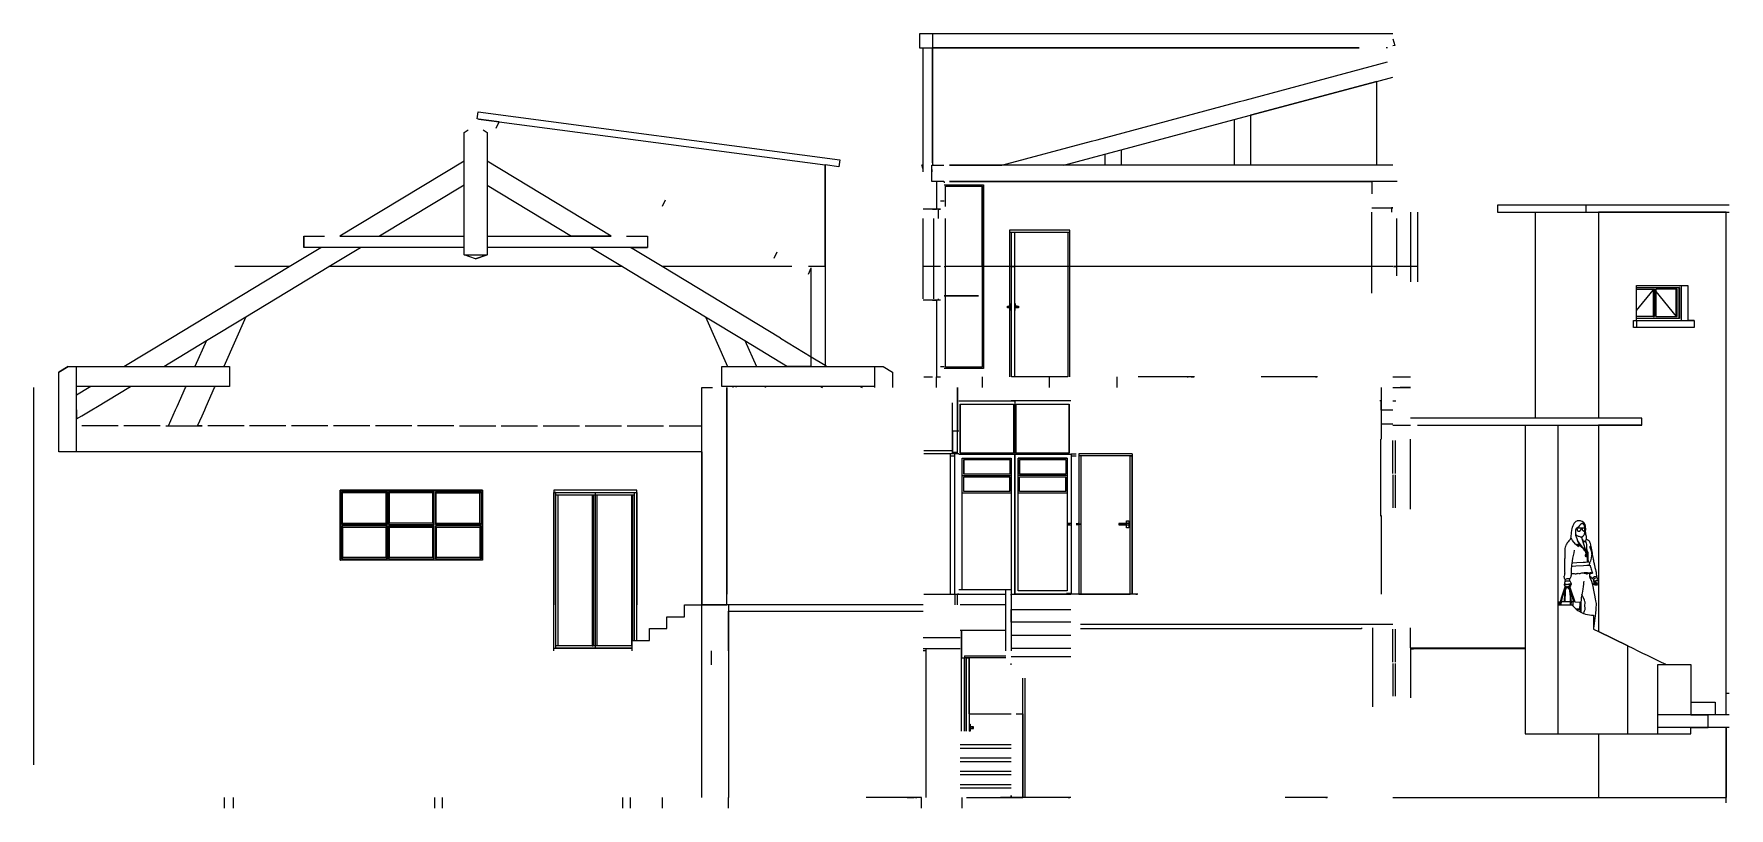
# Model space of a CAD drawing. Header units: metres. Extents: x 4.3 to 28.5, y 5.2 to 16.3.
import ezdxf

# ---------------------------------------------------------------- set-up
doc = ezdxf.new("R2010")
doc.units = ezdxf.units.M
for name, color, linetype in [('01_DALLE_EXT-F', 7, 'CONTINUOUS'), ('01_DALLE_INT-F', 7, 'CONTINUOUS'), ('02_MURS_MAISON-F', 7, 'CONTINUOUS'), ('04_MENUISERIE-F', 7, 'CONTINUOUS'), ('06_CLOISON-F', 7, 'CONTINUOUS'), ('07_DOUBLAGE-F', 7, 'CONTINUOUS'), ('08_MEUBLES___SANITAIRE-F', 7, 'CONTINUOUS'), ('11_PLAFOND-F', 7, 'CONTINUOUS'), ('22_COUVERTURE-F', 7, 'CONTINUOUS'), ('23_TN-F', 7, 'CONTINUOUS'), ('LAYER0-F', 7, 'CONTINUOUS'), ('Z_01_TOITURE-F', 7, 'CONTINUOUS'), ('Z_02_R_0-F', 7, 'CONTINUOUS'), ('Z_03_R-1-F', 7, 'CONTINUOUS'), ('Z_04_EXT_-F', 7, 'CONTINUOUS'), ('Z_1_R+1-F', 7, 'CONTINUOUS')]:
    doc.layers.add(name, color=color, linetype=linetype)

msp = doc.modelspace()

# ---------------------------------------------------------------- linework, layer by layer
at = {"layer": '01_DALLE_EXT-F', "color": 7}
for points in [[(14.17, 8.124), (14.17, 8.274)], [(16.989, 8.274), (17.364, 8.274)], [(17.434, 8.274), (17.469, 8.274)]]:
    msp.add_lwpolyline(points, dxfattribs=at)
at = {"layer": '01_DALLE_INT-F', "color": 7}
for points in [[(17.169, 11.234), (17.169, 11.384)], [(17.169, 11.384), (17.229, 11.384)], [(17.829, 11.234), (17.829, 11.384)], [(18.784, 11.234), (18.784, 11.384)], [(19.754, 11.234), (19.754, 11.384)], [(17.469, 8.124), (17.469, 8.274)], [(17.469, 8.274), (17.489, 8.274)], [(17.489, 8.274), (17.469, 8.274)], [(18.239, 8.261), (18.239, 8.274)], [(19.029, 8.274), (18.289, 8.274)], [(19.099, 8.274), (19.089, 8.274)], [(18.161, 8.124), (17.509, 8.124)], [(17.509, 6.124), (18.239, 6.124)], [(17.509, 6.073), (18.239, 6.073)], [(17.509, 5.934), (18.239, 5.934)], [(17.509, 5.883), (18.239, 5.883)], [(17.509, 5.744), (18.239, 5.744)], [(17.509, 5.693), (18.239, 5.693)], [(17.509, 5.554), (18.239, 5.554)], [(17.509, 5.503), (18.239, 5.503)], [(18.239, 5.364), (18.239, 5.396)], [(18.239, 5.396), (18.239, 5.366)]]:
    msp.add_lwpolyline(points, dxfattribs=at)
at = {"layer": '02_MURS_MAISON-F', "color": 7}
for points in [[(23.699, 16.294), (16.926, 16.294)], [(16.926, 16.294), (16.926, 16.094)], [(17.112, 16.294), (17.112, 14.414)], [(16.926, 16.094), (23.214, 16.094)], [(16.979, 14.319), (16.979, 16.094)], [(17.112, 14.459), (17.112, 16.094)], [(23.214, 16.094), (17.112, 16.094)], [(23.619, 16.094), (23.6, 16.094)], [(10.913, 15.037), (15.579, 14.419)], [(15.579, 14.419), (15.579, 11.535)], [(15.579, 12.963), (15.579, 14.419)], [(17.169, 14.184), (17.169, 13.784)], [(17.199, 13.784), (16.979, 13.784)], [(16.979, 12.504), (16.979, 13.654)], [(17.112, 13.784), (17.169, 13.784)], [(17.129, 13.654), (17.129, 12.504)], [(23.949, 13.744), (23.949, 12.744)], [(24.049, 13.744), (24.049, 12.744)], [(15.379, 11.535), (15.379, 12.944)], [(17.199, 12.484), (16.979, 12.484)], [(17.112, 12.484), (17.169, 12.484)], [(17.169, 12.484), (17.169, 11.384)], [(13.814, 5.364), (13.814, 11.234)], [(13.814, 11.234), (13.965, 11.234)], [(14.169, 8.124), (14.169, 11.234)], [(14.17, 11.234), (14.17, 8.274)], [(16.989, 11.384), (17.112, 11.384)], [(23.699, 11.384), (23.949, 11.384)], [(23.699, 11.234), (23.949, 11.234)], [(23.949, 11.234), (23.801, 11.234)], [(17.399, 10.284), (17.399, 11.014)], [(17.399, 10.614), (17.489, 10.614)], [(17.399, 10.614), (17.399, 10.284)], [(23.949, 9.494), (23.949, 10.494)], [(13.814, 10.313), (13.814, 8.124)], [(16.989, 10.334), (17.399, 10.334)], [(17.364, 10.284), (16.989, 10.284)], [(17.399, 10.334), (17.399, 10.284)], [(17.469, 10.304), (17.399, 10.304)], [(17.489, 10.284), (17.399, 10.284)], [(17.469, 10.284), (17.469, 10.304)], [(8.641, 8.764), (8.641, 9.764)], [(8.641, 9.764), (8.642, 9.764)], [(8.642, 9.764), (8.641, 9.764)], [(10.677, 9.764), (10.677, 8.764)], [(12.882, 9.764), (11.694, 9.764)], [(11.694, 7.504), (11.694, 9.729)], [(11.694, 9.729), (11.694, 8.124)], [(12.882, 7.614), (12.882, 9.729)], [(12.882, 9.729), (12.882, 8.124)], [(17.434, 8.274), (17.434, 8.124)], [(16.979, 8.124), (13.814, 8.124)], [(13.814, 8.124), (14.169, 8.124)], [(13.814, 8.124), (13.814, 8.124)], [(14.194, 8.124), (14.194, 5.364)], [(14.194, 8.034), (16.979, 8.034)], [(14.194, 7.464), (14.194, 8.034)], [(23.699, 7.844), (19.229, 7.844)], [(23.249, 7.779), (19.229, 7.779)], [(23.249, 7.794), (23.249, 7.779)], [(23.949, 7.509), (23.949, 7.794)], [(16.979, 7.654), (17.509, 7.654)], [(17.509, 7.759), (18.161, 7.759)], [(17.509, 7.494), (17.024, 7.494)]]:
    msp.add_lwpolyline(points, dxfattribs=at)
at = {"layer": '04_MENUISERIE-F', "color": 7}
for points in [[(17.199, 13.654), (17.199, 13.784)], [(17.199, 13.784), (17.229, 13.784)], [(17.229, 13.784), (17.199, 13.784)], [(23.749, 13.654), (23.749, 12.834)], [(18.214, 13.484), (18.214, 12.396)], [(19.079, 13.454), (18.214, 13.454)], [(18.244, 11.384), (18.244, 13.454)], [(18.284, 13.454), (18.284, 11.386)], [(19.049, 13.454), (19.049, 11.384)], [(27.184, 12.666), (27.796, 12.666)], [(27.184, 12.639), (27.441, 12.639)], [(27.184, 12.336), (27.423, 12.629)], [(27.423, 12.639), (27.423, 12.25)], [(27.441, 12.639), (27.441, 12.25)], [(27.767, 12.639), (27.458, 12.639)], [(27.458, 12.639), (27.458, 12.25)], [(27.75, 12.25), (27.75, 12.639)], [(27.75, 12.639), (27.767, 12.639)], [(27.767, 12.25), (27.767, 12.639)], [(27.792, 12.222), (27.792, 12.666)], [(27.796, 12.666), (27.792, 12.666)], [(27.796, 12.666), (27.796, 12.222)], [(17.199, 12.484), (17.199, 12.504)], [(17.229, 12.484), (17.199, 12.484)], [(17.279, 12.544), (17.769, 12.544)], [(17.769, 12.544), (17.279, 12.544)], [(17.343, 12.544), (17.279, 12.544)], [(17.444, 12.544), (17.406, 12.544)], [(18.184, 12.376), (18.184, 12.396)], [(18.184, 12.396), (18.234, 12.396)], [(18.234, 12.376), (18.184, 12.376)], [(18.204, 12.376), (18.204, 12.396)], [(18.214, 12.396), (18.204, 12.396)], [(18.234, 12.336), (18.234, 12.436)], [(18.234, 12.436), (18.244, 12.436)], [(18.234, 12.436), (18.234, 12.396)], [(18.294, 12.436), (18.284, 12.436)], [(18.294, 12.336), (18.294, 12.436)], [(18.294, 12.436), (18.294, 12.396)], [(18.294, 12.396), (18.344, 12.396)], [(18.324, 12.396), (18.294, 12.396)], [(18.344, 12.376), (18.294, 12.376)], [(18.324, 12.376), (18.324, 12.396)], [(18.344, 12.396), (18.344, 12.376)], [(27.458, 12.607), (27.75, 12.25)], [(18.244, 12.336), (18.234, 12.336)], [(18.284, 12.336), (18.294, 12.336)], [(27.441, 12.25), (27.184, 12.25)], [(27.796, 12.222), (27.184, 12.222)], [(27.423, 12.25), (27.441, 12.25)], [(27.458, 12.25), (27.767, 12.25)], [(19.049, 11.386), (18.244, 11.386)], [(19.049, 11.384), (18.244, 11.384)], [(20.859, 11.384), (20.054, 11.384)], [(20.779, 11.384), (20.074, 11.384)], [(20.839, 11.384), (20.134, 11.384)], [(20.753, 11.384), (20.772, 11.384)], [(20.813, 11.384), (20.832, 11.384)], [(20.829, 11.384), (20.851, 11.384)], [(22.619, 11.384), (21.814, 11.384)], [(22.589, 11.384), (22.611, 11.384)], [(23.699, 10.004), (23.699, 10.474)], [(23.729, 10.474), (23.729, 10.004)], [(17.399, 10.284), (17.364, 10.284)], [(17.364, 10.284), (17.364, 8.274)], [(17.364, 10.254), (17.434, 10.254)], [(17.434, 8.274), (17.434, 10.284)], [(19.099, 8.274), (19.099, 10.284)], [(19.099, 10.284), (19.169, 10.284)], [(19.099, 10.254), (19.169, 10.254)], [(19.204, 10.284), (19.204, 9.286)], [(19.969, 10.254), (19.204, 10.254)], [(19.234, 10.254), (19.234, 8.274)], [(19.939, 8.274), (19.939, 10.254)], [(19.939, 10.254), (19.969, 10.254)], [(19.969, 10.284), (19.969, 8.274)], [(19.969, 8.274), (19.969, 10.254)], [(23.699, 9.984), (23.699, 9.514)], [(23.729, 9.984), (23.729, 9.514)], [(8.642, 8.764), (8.642, 9.764)], [(8.642, 9.764), (10.677, 9.764)], [(10.677, 9.764), (8.642, 9.764)], [(8.659, 9.274), (8.671, 9.294), (8.671, 9.724), (8.659, 9.744)], [(8.659, 9.744), (8.659, 9.274)], [(9.316, 9.744), (8.659, 9.744)], [(8.659, 9.274), (8.659, 9.744)], [(8.671, 9.724), (8.659, 9.744)], [(9.316, 9.744), (9.294, 9.724), (8.671, 9.724)], [(9.294, 9.724), (9.294, 9.294)], [(9.316, 9.274), (9.316, 9.744)], [(9.333, 9.274), (9.345, 9.294), (9.345, 9.724), (9.333, 9.744)], [(9.333, 9.744), (9.333, 9.274)], [(9.986, 9.744), (9.333, 9.744)], [(9.333, 9.274), (9.333, 9.744)], [(9.345, 9.724), (9.333, 9.744)], [(9.986, 9.744), (9.963, 9.724), (9.345, 9.724)], [(9.963, 9.294), (9.963, 9.724)], [(9.986, 9.274), (9.986, 9.744)], [(10.66, 9.744), (10.003, 9.744)], [(10.003, 9.744), (10.003, 9.274)], [(10.003, 9.274), (10.014, 9.294), (10.014, 9.724), (10.003, 9.744)], [(10.003, 9.744), (10.66, 9.744)], [(10.014, 9.724), (10.637, 9.724), (10.66, 9.744)], [(10.637, 9.724), (10.66, 9.744)], [(10.637, 9.294), (10.637, 9.724)], [(10.66, 9.274), (10.66, 9.744)], [(11.694, 9.764), (11.694, 9.729)], [(11.694, 9.729), (12.882, 9.729)], [(11.724, 9.729), (11.694, 9.729)], [(11.724, 7.504), (11.724, 9.729)], [(12.288, 9.729), (12.288, 7.504)], [(12.852, 7.614), (12.852, 9.729)], [(12.882, 9.729), (12.882, 9.764)], [(12.852, 9.694), (11.724, 9.694)], [(11.754, 9.694), (11.754, 7.539)], [(12.245, 9.694), (12.245, 7.539)], [(12.258, 9.694), (12.258, 7.539)], [(12.288, 7.539), (12.288, 9.694)], [(12.317, 7.539), (12.317, 9.694)], [(12.81, 7.539), (12.81, 9.694)], [(12.81, 9.694), (12.822, 9.694)], [(12.822, 9.694), (12.822, 7.614)], [(8.659, 9.274), (9.316, 9.274)], [(9.316, 9.254), (8.659, 9.254)], [(8.659, 9.254), (8.659, 8.784)], [(8.659, 9.254), (8.671, 9.234), (8.671, 8.804), (8.659, 8.784)], [(8.671, 9.294), (9.294, 9.294), (9.316, 9.274)], [(8.671, 9.234), (9.294, 9.234), (9.316, 9.254)], [(9.294, 9.234), (9.294, 8.804)], [(9.316, 8.784), (9.316, 9.254)], [(9.316, 9.254), (9.316, 8.784)], [(9.333, 9.274), (9.986, 9.274)], [(9.986, 9.254), (9.333, 9.254)], [(9.333, 9.254), (9.333, 8.784)], [(9.333, 8.784), (9.345, 8.804), (9.345, 9.234), (9.333, 9.254)], [(9.333, 9.254), (9.986, 9.254)], [(9.986, 9.274), (9.963, 9.294), (9.345, 9.294)], [(9.345, 9.234), (9.963, 9.234), (9.986, 9.254)], [(9.963, 9.234), (9.986, 9.254)], [(9.963, 8.804), (9.963, 9.234)], [(9.986, 8.784), (9.986, 9.254)], [(10.003, 9.274), (10.66, 9.274)], [(10.66, 9.254), (10.003, 9.254)], [(10.003, 9.254), (10.003, 8.784)], [(10.003, 9.254), (10.014, 9.234), (10.014, 8.804), (10.003, 8.784)], [(10.014, 9.294), (10.637, 9.294), (10.66, 9.274)], [(10.014, 9.234), (10.637, 9.234), (10.66, 9.254)], [(10.637, 9.234), (10.637, 8.804)], [(10.66, 8.784), (10.66, 9.254)], [(10.66, 9.254), (10.66, 8.784)], [(19.089, 9.286), (19.054, 9.286)], [(19.054, 9.286), (19.054, 9.266)], [(19.054, 9.286), (19.074, 9.286)], [(19.054, 9.266), (19.089, 9.266)], [(19.074, 9.266), (19.074, 9.286)], [(19.169, 9.286), (19.214, 9.286)], [(19.214, 9.266), (19.169, 9.266)], [(19.194, 9.266), (19.194, 9.286)], [(19.204, 9.286), (19.194, 9.286)], [(19.214, 9.286), (19.214, 9.266)], [(19.919, 9.286), (19.779, 9.286)], [(19.779, 9.286), (19.779, 9.266)], [(19.779, 9.286), (19.889, 9.286)], [(19.779, 9.266), (19.919, 9.266)], [(19.889, 9.286), (19.889, 9.326)], [(19.889, 9.326), (19.919, 9.326)], [(19.889, 9.326), (19.889, 9.286)], [(19.889, 9.226), (19.889, 9.286)], [(19.919, 9.226), (19.889, 9.226)], [(19.919, 9.326), (19.919, 9.226)], [(10.677, 8.764), (8.641, 8.764)], [(8.641, 8.764), (8.642, 8.764)], [(8.659, 8.784), (9.316, 8.784)], [(8.671, 8.804), (9.294, 8.804), (9.316, 8.784)], [(9.294, 8.804), (9.316, 8.784)], [(9.333, 8.784), (9.986, 8.784)], [(9.345, 8.804), (9.963, 8.804), (9.986, 8.784)], [(10.003, 8.784), (10.66, 8.784)], [(10.014, 8.804), (10.637, 8.804), (10.66, 8.784)], [(10.637, 8.804), (10.66, 8.784)], [(17.364, 8.274), (17.434, 8.274)], [(19.959, 8.274), (19.099, 8.274)], [(19.959, 8.276), (19.169, 8.276)], [(19.204, 8.276), (19.234, 8.276)], [(19.234, 8.274), (19.939, 8.274)], [(20.049, 8.274), (19.244, 8.274)], [(20.019, 8.274), (20.041, 8.274)], [(23.699, 7.304), (23.699, 7.774)], [(23.729, 7.774), (23.729, 7.304)], [(12.814, 7.539), (11.724, 7.539)], [(12.245, 7.539), (12.258, 7.539)], [(11.694, 7.464), (11.694, 7.504)], [(11.694, 7.504), (12.814, 7.504)], [(12.288, 7.504), (11.724, 7.504)], [(12.389, 7.504), (12.076, 7.504)], [(12.814, 7.504), (12.288, 7.504)], [(12.288, 7.504), (12.389, 7.504)], [(17.024, 7.494), (16.979, 7.494)], [(17.024, 7.464), (16.979, 7.464)], [(17.024, 5.364), (17.024, 7.494)], [(17.569, 7.394), (17.569, 6.314)], [(18.161, 7.364), (17.569, 7.364)], [(17.569, 6.314), (17.569, 7.364)], [(17.599, 6.314), (17.599, 7.364)], [(17.599, 7.364), (17.639, 7.364)], [(17.639, 7.364), (17.639, 6.314)], [(17.639, 6.564), (17.639, 7.364)], [(23.699, 7.284), (23.699, 6.814)], [(23.729, 7.284), (23.729, 6.814)], [(18.404, 5.364), (18.404, 7.074)], [(18.404, 6.564), (18.404, 5.366)], [(17.639, 6.416), (17.649, 6.416)], [(17.649, 6.316), (17.639, 6.316)], [(17.649, 6.416), (17.649, 6.316)], [(17.699, 6.376), (17.649, 6.376)], [(17.649, 6.316), (17.649, 6.356)], [(17.649, 6.356), (17.699, 6.356)], [(17.679, 6.356), (17.649, 6.356)], [(17.679, 6.376), (17.679, 6.356)], [(17.699, 6.356), (17.699, 6.376)], [(16.954, 5.364), (16.164, 5.364)], [(16.894, 5.364), (16.289, 5.364)], [(16.749, 5.364), (16.85, 5.364)], [(16.871, 5.364), (16.888, 5.364)], [(17.599, 5.364), (18.404, 5.364)], [(19.089, 5.364), (18.084, 5.364)], [(18.404, 5.366), (18.239, 5.366)], [(19.052, 5.364), (19.079, 5.364)], [(22.764, 5.364), (22.159, 5.364)], [(22.741, 5.364), (22.758, 5.364)]]:
    msp.add_lwpolyline(points, dxfattribs=at)
at = {"layer": '06_CLOISON-F', "color": 7}
for points in [[(17.269, 14.184), (17.229, 14.184)], [(17.279, 14.184), (17.279, 14.164)], [(17.279, 14.134), (17.844, 14.134)], [(17.299, 13.824), (17.299, 14.114)], [(17.299, 14.114), (17.824, 14.114)], [(17.824, 14.114), (17.824, 11.524)], [(17.824, 12.963), (17.824, 14.114)], [(17.844, 14.134), (17.844, 11.504)], [(17.844, 12.963), (17.844, 14.134)], [(23.399, 14.184), (23.399, 14.004)], [(17.229, 13.904), (17.279, 13.904)], [(17.299, 11.524), (17.299, 13.654)], [(19.079, 13.484), (18.214, 13.484)], [(19.079, 11.384), (19.079, 13.484)], [(18.214, 12.376), (18.214, 11.384)], [(17.229, 11.534), (17.279, 11.534)], [(17.844, 11.504), (17.279, 11.504)], [(17.824, 11.524), (17.299, 11.524)], [(17.469, 10.304), (17.469, 11.234)], [(17.469, 11.234), (17.469, 10.614)], [(23.529, 11.234), (23.529, 10.707)], [(17.509, 10.294), (17.509, 10.994)], [(17.509, 10.994), (18.269, 10.994)], [(17.509, 10.994), (17.509, 10.294)], [(19.089, 11.044), (18.239, 11.044)], [(18.239, 11.044), (18.289, 11.044)], [(18.269, 10.994), (18.269, 10.294)], [(18.289, 11.044), (18.289, 8.274)], [(18.309, 10.294), (18.309, 10.994)], [(18.309, 10.994), (19.069, 10.994)], [(19.069, 10.994), (19.069, 10.294)], [(19.069, 10.294), (19.069, 10.994)], [(23.519, 11.044), (23.509, 11.044)], [(23.529, 10.907), (23.529, 11.044)], [(19.089, 10.274), (17.489, 10.274)], [(18.269, 10.294), (17.509, 10.294)], [(17.539, 8.344), (17.539, 10.224)], [(17.539, 10.224), (18.239, 10.224)], [(17.559, 9.994), (17.559, 10.204)], [(17.559, 10.204), (18.219, 10.204)], [(17.559, 10.204), (17.559, 9.994)], [(18.219, 10.204), (18.219, 9.994)], [(18.239, 10.224), (18.239, 8.324)], [(18.239, 9.974), (18.239, 10.224)], [(18.289, 8.274), (18.289, 10.274)], [(19.069, 10.294), (18.309, 10.294)], [(18.339, 10.224), (19.039, 10.224)], [(18.339, 8.324), (18.339, 10.224)], [(19.039, 10.224), (18.339, 10.224)], [(18.359, 9.994), (18.359, 10.204)], [(18.359, 10.204), (19.019, 10.204)], [(18.359, 10.204), (18.359, 9.994)], [(19.019, 10.204), (19.019, 9.994)], [(19.039, 10.224), (19.039, 8.324)], [(19.089, 10.284), (19.099, 10.284)], [(19.969, 10.284), (19.204, 10.284)], [(17.539, 9.974), (18.239, 9.974)], [(18.219, 9.994), (17.559, 9.994)], [(17.559, 9.744), (17.559, 9.954)], [(17.559, 9.954), (18.219, 9.954)], [(18.219, 9.954), (18.219, 9.744)], [(18.219, 9.744), (18.219, 9.954)], [(19.039, 9.974), (18.339, 9.974)], [(19.019, 9.994), (18.359, 9.994)], [(18.359, 9.744), (18.359, 9.954)], [(18.359, 9.954), (19.019, 9.954)], [(19.019, 9.954), (19.019, 9.744)], [(19.019, 9.744), (19.019, 9.954)], [(17.539, 9.724), (18.239, 9.724)], [(18.219, 9.744), (17.559, 9.744)], [(18.339, 9.724), (19.039, 9.724)], [(19.019, 9.744), (18.359, 9.744)], [(19.204, 9.266), (19.204, 8.274)], [(23.529, 9.4), (23.529, 8.274)], [(18.239, 8.274), (19.089, 8.274)], [(18.302, 8.274), (18.289, 8.274)], [(19.039, 8.324), (18.339, 8.324)], [(19.089, 8.284), (19.029, 8.284)], [(19.029, 8.284), (19.029, 8.274)], [(18.239, 8.059), (18.309, 8.059)], [(17.529, 6.314), (17.529, 7.759)], [(17.529, 7.759), (17.529, 7.364)], [(17.529, 7.364), (17.569, 7.364)], [(17.569, 7.394), (18.161, 7.394)], [(18.239, 7.264), (18.239, 7.282)], [(18.434, 7.074), (18.434, 5.364)]]:
    msp.add_lwpolyline(points, dxfattribs=at)
at = {"layer": '07_DOUBLAGE-F', "color": 7}
for points in [[(23.399, 13.804), (23.699, 13.804)], [(23.399, 12.584), (23.399, 13.744)], [(23.679, 13.804), (23.679, 13.744)], [(23.699, 13.804), (23.679, 13.804)], [(23.699, 10.907), (23.529, 10.907)], [(23.699, 10.707), (23.529, 10.707)], [(23.519, 10.494), (23.519, 9.394)], [(23.409, 6.664), (23.409, 7.794)]]:
    msp.add_lwpolyline(points, dxfattribs=at)
at = {"layer": '08_MEUBLES___SANITAIRE-F', "color": 7}
for points in [[(23.529, 10.707), (23.529, 10.494)], [(17.639, 6.564), (18.239, 6.564)], [(18.309, 6.564), (18.404, 6.564)]]:
    msp.add_lwpolyline(points, dxfattribs=at)
at = {"layer": '11_PLAFOND-F', "color": 7}
for points in [[(17.274, 14.184), (17.269, 14.184)], [(23.759, 14.184), (23.699, 14.184)], [(17.489, 11.044), (18.239, 11.044)], [(23.699, 11.044), (23.739, 11.044)]]:
    msp.add_lwpolyline(points, dxfattribs=at)
at = {"layer": '22_COUVERTURE-F', "color": 7}
for points in [[(23.699, 16.224), (23.725, 16.128)], [(23.725, 16.128), (23.699, 16.121)], [(10.6, 15.078), (10.613, 15.177)], [(10.913, 15.037), (10.618, 15.076), (10.6, 15.078)], [(10.613, 15.177), (15.785, 14.493)], [(10.618, 15.076), (10.913, 15.037)], [(10.87, 14.946), (10.913, 15.037)], [(15.772, 14.394), (15.579, 14.419)], [(15.785, 14.493), (15.772, 14.394)], [(16.979, 14.356), (16.962, 14.419)], [(17.124, 14.414), (17.112, 14.459)], [(13.252, 13.831), (13.295, 13.921)], [(14.848, 13.083), (14.89, 13.173)], [(15.337, 12.854), (15.379, 12.944)]]:
    msp.add_lwpolyline(points, dxfattribs=at)
at = {"layer": '23_TN-F', "color": 7}
msp.add_lwpolyline([(28.465, 5.292), (28.465, 5.364)], dxfattribs=at)
at = {"layer": 'LAYER0-F', "color": 7}
for points in [[(7.911, 12.963), (7.131, 12.963)], [(12.676, 12.963), (8.479, 12.963)], [(15.101, 12.963), (13.244, 12.963)], [(15.579, 12.963), (15.337, 12.963)], [(17.22, 12.963), (16.979, 12.963)], [(17.229, 12.963), (17.129, 12.963)], [(17.279, 12.963), (17.299, 12.963)], [(23.699, 12.963), (17.288, 12.963)], [(18.244, 12.963), (18.284, 12.963)], [(24.049, 12.963), (23.709, 12.963)], [(23.709, 12.963), (23.749, 12.963)], [(4.258, 5.834), (4.258, 11.234)], [(26.237, 9.062), (26.241, 9.067), (26.245, 9.074), (26.247, 9.096), (26.254, 9.154), (26.257, 9.194), (26.261, 9.212), (26.267, 9.234), (26.275, 9.26), (26.285, 9.279), (26.292, 9.292), (26.296, 9.298), (26.301, 9.303), (26.31, 9.311), (26.314, 9.314), (26.321, 9.319), (26.332, 9.325), (26.341, 9.328), (26.35, 9.331), (26.358, 9.332), (26.362, 9.331), (26.378, 9.328), (26.387, 9.326), (26.399, 9.323), (26.407, 9.319), (26.414, 9.314), (26.418, 9.311), (26.424, 9.304), (26.426, 9.3), (26.435, 9.289), (26.442, 9.278), (26.446, 9.266), (26.448, 9.26), (26.449, 9.248), (26.449, 9.231), (26.449, 9.224)], [(26.309, 9.139), (26.316, 9.131), (26.328, 9.118), (26.331, 9.116), (26.34, 9.111), (26.349, 9.107), (26.358, 9.104), (26.37, 9.101), (26.379, 9.098), (26.386, 9.097), (26.393, 9.097), (26.397, 9.097), (26.4, 9.097), (26.404, 9.098), (26.407, 9.099), (26.411, 9.101), (26.416, 9.104), (26.423, 9.11), (26.428, 9.117), (26.43, 9.12), (26.435, 9.128), (26.436, 9.13), (26.438, 9.136), (26.44, 9.141), (26.443, 9.153), (26.444, 9.16), (26.445, 9.167), (26.446, 9.172), (26.446, 9.182), (26.442, 9.208), (26.443, 9.224), (26.442, 9.235), (26.441, 9.244), (26.44, 9.249), (26.438, 9.255), (26.435, 9.261), (26.43, 9.269), (26.421, 9.28), (26.418, 9.284), (26.415, 9.289), (26.412, 9.292), (26.409, 9.292), (26.405, 9.291), (26.396, 9.285), (26.383, 9.274), (26.369, 9.258), (26.353, 9.239), (26.342, 9.229), (26.331, 9.222), (26.321, 9.215), (26.319, 9.213), (26.317, 9.21), (26.313, 9.204), (26.311, 9.196), (26.309, 9.183), (26.309, 9.164), (26.309, 9.139), (26.312, 9.114), (26.319, 9.097), (26.33, 9.072), (26.338, 9.045), (26.352, 9.008), (26.372, 8.976), (26.397, 8.951)], [(26.427, 9.223), (26.42, 9.223), (26.416, 9.222), (26.412, 9.221), (26.409, 9.219), (26.407, 9.218), (26.405, 9.217), (26.404, 9.215), (26.404, 9.213), (26.404, 9.211), (26.405, 9.207), (26.405, 9.204), (26.406, 9.201), (26.408, 9.197), (26.41, 9.194), (26.413, 9.19), (26.416, 9.187), (26.419, 9.184), (26.423, 9.182), (26.426, 9.181), (26.429, 9.18), (26.437, 9.18), (26.439, 9.18), (26.444, 9.181), (26.446, 9.182), (26.448, 9.183), (26.45, 9.185), (26.451, 9.186), (26.454, 9.19), (26.456, 9.193), (26.458, 9.197), (26.458, 9.2), (26.459, 9.205), (26.459, 9.208), (26.459, 9.218), (26.459, 9.221), (26.458, 9.221), (26.456, 9.223), (26.454, 9.223), (26.451, 9.224), (26.449, 9.224), (26.447, 9.224), (26.441, 9.224), (26.427, 9.223), (26.364, 9.222), (26.35, 9.222), (26.343, 9.221), (26.339, 9.221), (26.336, 9.22), (26.334, 9.219), (26.332, 9.218), (26.331, 9.216), (26.331, 9.214), (26.331, 9.212), (26.332, 9.204), (26.332, 9.201), (26.333, 9.196), (26.334, 9.193), (26.336, 9.189), (26.338, 9.185), (26.342, 9.181), (26.345, 9.179), (26.348, 9.177), (26.351, 9.176), (26.357, 9.176), (26.362, 9.176), (26.365, 9.177), (26.368, 9.178), (26.371, 9.179), (26.375, 9.182), (26.378, 9.185), (26.381, 9.188), (26.384, 9.192), (26.386, 9.196), (26.387, 9.2), (26.388, 9.203), (26.389, 9.206), (26.389, 9.21), (26.389, 9.212), (26.389, 9.213), (26.389, 9.215), (26.388, 9.216), (26.386, 9.218), (26.383, 9.219), (26.38, 9.22), (26.376, 9.221), (26.372, 9.222), (26.364, 9.222)], [(26.253, 9.074), (26.237, 9.062), (26.235, 9.06), (26.23, 9.056), (26.22, 9.046), (26.213, 9.038), (26.205, 9.027), (26.2, 9.022), (26.192, 9.01), (26.187, 9.002), (26.18, 8.989), (26.174, 8.976), (26.167, 8.96), (26.163, 8.947), (26.16, 8.931), (26.159, 8.916), (26.16, 8.899), (26.159, 8.882), (26.157, 8.844), (26.159, 8.823), (26.16, 8.81), (26.157, 8.793), (26.155, 8.778), (26.153, 8.754), (26.152, 8.738), (26.151, 8.711), (26.152, 8.668), (26.153, 8.644), (26.154, 8.63), (26.154, 8.608), (26.155, 8.593), (26.157, 8.58), (26.154, 8.566), (26.152, 8.551), (26.146, 8.532), (26.145, 8.527), (26.145, 8.522), (26.146, 8.513), (26.148, 8.506), (26.152, 8.496), (26.156, 8.49), (26.158, 8.487), (26.162, 8.484)], [(26.354, 8.954), (26.31, 8.994), (26.269, 9.042), (26.253, 9.074)], [(26.319, 9.213), (26.331, 9.212)], [(26.483, 8.732), (26.481, 8.792), (26.481, 8.804), (26.48, 8.838), (26.48, 8.849), (26.478, 8.862), (26.477, 8.873), (26.473, 8.885), (26.469, 8.894), (26.463, 8.904), (26.458, 8.908), (26.443, 8.919), (26.419, 8.934), (26.417, 8.936), (26.397, 8.951), (26.37, 8.968), (26.331, 8.993)], [(26.331, 8.993), (26.354, 8.954)], [(26.465, 8.852), (26.457, 8.877), (26.452, 8.888), (26.446, 8.897), (26.419, 8.934), (26.338, 9.045)], [(26.389, 9.212), (26.392, 9.213), (26.395, 9.214), (26.397, 9.214), (26.401, 9.213), (26.404, 9.213)], [(26.417, 9.042), (26.406, 9.07), (26.404, 9.075), (26.403, 9.082), (26.404, 9.089), (26.405, 9.096), (26.407, 9.099)], [(26.465, 8.852), (26.464, 8.875), (26.462, 8.887), (26.46, 8.902), (26.458, 8.908), (26.455, 8.915), (26.406, 9.07)], [(26.429, 9.022), (26.417, 9.053)], [(26.417, 9.053), (26.417, 9.042)], [(26.435, 9.041), (26.429, 9.022)], [(26.445, 9.02), (26.435, 9.041)], [(26.442, 9.208), (26.446, 9.182)], [(26.45, 9.185), (26.45, 9.174), (26.452, 9.147), (26.455, 9.137), (26.458, 9.122), (26.461, 9.105), (26.463, 9.088), (26.464, 9.077), (26.463, 9.064), (26.458, 9.048), (26.452, 9.038), (26.446, 9.03), (26.445, 9.02)], [(26.446, 9.03), (26.452, 9.038)], [(26.451, 9.186), (26.45, 9.185)], [(26.452, 9.038), (26.458, 9.022), (26.462, 9.006), (26.466, 8.987), (26.469, 8.957), (26.47, 8.926), (26.471, 8.916), (26.473, 8.905), (26.482, 8.886), (26.485, 8.875), (26.486, 8.864), (26.488, 8.851), (26.488, 8.839), (26.488, 8.804), (26.489, 8.768), (26.49, 8.756), (26.491, 8.732)], [(26.463, 9.064), (26.47, 9.062), (26.476, 9.06), (26.484, 9.056), (26.489, 9.052), (26.501, 9.042), (26.504, 9.038), (26.509, 9.029), (26.512, 9.025), (26.519, 9.004), (26.527, 8.979), (26.535, 8.936), (26.549, 8.864), (26.551, 8.843), (26.554, 8.827), (26.559, 8.804), (26.563, 8.778), (26.567, 8.761), (26.569, 8.742), (26.573, 8.727), (26.575, 8.716), (26.578, 8.706), (26.581, 8.693), (26.582, 8.682), (26.585, 8.672), (26.588, 8.659), (26.596, 8.629), (26.6, 8.606), (26.604, 8.59), (26.607, 8.574), (26.608, 8.561), (26.611, 8.544), (26.611, 8.533), (26.612, 8.53), (26.614, 8.524), (26.615, 8.517), (26.616, 8.513), (26.617, 8.509), (26.627, 8.499), (26.633, 8.484), (26.636, 8.48), (26.638, 8.477), (26.639, 8.473), (26.638, 8.47), (26.638, 8.469), (26.633, 8.462)], [(26.292, 8.905), (26.286, 8.867), (26.276, 8.828), (26.266, 8.789), (26.262, 8.746), (26.259, 8.72), (26.259, 8.713), (26.255, 8.696), (26.253, 8.68), (26.252, 8.665), (26.248, 8.649), (26.248, 8.613), (26.248, 8.572), (26.248, 8.57), (26.247, 8.545), (26.245, 8.538), (26.243, 8.522), (26.239, 8.514), (26.234, 8.506), (26.228, 8.497), (26.224, 8.494)], [(26.512, 8.963), (26.538, 8.882), (26.54, 8.871), (26.542, 8.862), (26.543, 8.853), (26.542, 8.843), (26.54, 8.83), (26.533, 8.791), (26.525, 8.754), (26.524, 8.749), (26.519, 8.738), (26.512, 8.731), (26.491, 8.732), (26.483, 8.732), (26.451, 8.73), (26.422, 8.728), (26.329, 8.723), (26.273, 8.718), (26.259, 8.72)], [(26.443, 8.919), (26.455, 8.915), (26.463, 8.917), (26.47, 8.926)], [(26.465, 8.852), (26.468, 8.851), (26.471, 8.849), (26.474, 8.846), (26.476, 8.841), (26.477, 8.836), (26.477, 8.831), (26.477, 8.825), (26.476, 8.82), (26.474, 8.816), (26.471, 8.812), (26.468, 8.81), (26.465, 8.809), (26.461, 8.81), (26.458, 8.812), (26.456, 8.816), (26.454, 8.82), (26.453, 8.825), (26.452, 8.831), (26.453, 8.836), (26.454, 8.841), (26.456, 8.846), (26.458, 8.849), (26.461, 8.851), (26.465, 8.852)], [(26.473, 8.836), (26.473, 8.831), (26.473, 8.826), (26.472, 8.821), (26.47, 8.818), (26.468, 8.816), (26.466, 8.814), (26.465, 8.814), (26.463, 8.814), (26.461, 8.816), (26.46, 8.818), (26.458, 8.821), (26.457, 8.826), (26.456, 8.831), (26.457, 8.836), (26.458, 8.84), (26.46, 8.843), (26.461, 8.846), (26.463, 8.847), (26.465, 8.848), (26.466, 8.847), (26.468, 8.846), (26.47, 8.843), (26.472, 8.84), (26.473, 8.836)], [(26.468, 8.851), (26.465, 8.852)], [(26.473, 8.831), (26.473, 8.836)], [(26.512, 8.731), (26.509, 8.709), (26.508, 8.706), (26.508, 8.699), (26.509, 8.691)], [(26.543, 8.853), (26.542, 8.862)], [(26.224, 8.494), (26.215, 8.496), (26.201, 8.497), (26.187, 8.495), (26.175, 8.491), (26.167, 8.488), (26.162, 8.484)], [(26.243, 8.413), (26.249, 8.415), (26.252, 8.417), (26.252, 8.42), (26.251, 8.425), (26.247, 8.435), (26.244, 8.443), (26.239, 8.451), (26.232, 8.458), (26.228, 8.468), (26.229, 8.474), (26.228, 8.479), (26.225, 8.484), (26.224, 8.494)], [(26.248, 8.572), (26.257, 8.574), (26.27, 8.572), (26.292, 8.57), (26.306, 8.569), (26.318, 8.569), (26.33, 8.571), (26.341, 8.574), (26.349, 8.575), (26.358, 8.574), (26.376, 8.574), (26.387, 8.575), (26.403, 8.58), (26.406, 8.58), (26.417, 8.582), (26.435, 8.585), (26.447, 8.586), (26.449, 8.586), (26.467, 8.585), (26.476, 8.585), (26.482, 8.583), (26.484, 8.581), (26.487, 8.58), (26.492, 8.58), (26.509, 8.581), (26.523, 8.584), (26.532, 8.585), (26.535, 8.583), (26.54, 8.581), (26.553, 8.579)], [(26.253, 8.68), (26.272, 8.678), (26.315, 8.681), (26.427, 8.687), (26.474, 8.691), (26.509, 8.691), (26.518, 8.685), (26.522, 8.677), (26.525, 8.668), (26.53, 8.653), (26.535, 8.636), (26.54, 8.618), (26.545, 8.602), (26.548, 8.593), (26.552, 8.582), (26.553, 8.579)], [(26.406, 8.58), (26.457, 8.571), (26.466, 8.566), (26.477, 8.566), (26.485, 8.57), (26.491, 8.576), (26.492, 8.58)], [(26.449, 8.586), (26.452, 8.578), (26.457, 8.571)], [(26.477, 8.566), (26.466, 8.566)], [(26.485, 8.57), (26.509, 8.576)], [(26.509, 8.581), (26.509, 8.576), (26.51, 8.563), (26.512, 8.542), (26.515, 8.527), (26.518, 8.507), (26.537, 8.46), (26.547, 8.428), (26.558, 8.388), (26.57, 8.334), (26.583, 8.26), (26.592, 8.21), (26.597, 8.183), (26.602, 8.16), (26.607, 8.143), (26.608, 8.125), (26.608, 8.12), (26.603, 8.092), (26.599, 8.054), (26.596, 8.011), (26.591, 7.963), (26.587, 7.932), (26.574, 7.82), (26.569, 7.79)], [(26.553, 8.579), (26.51, 8.563)], [(26.518, 8.507), (26.515, 8.527)], [(26.515, 8.527), (26.535, 8.513), (26.551, 8.506), (26.557, 8.497), (26.563, 8.491), (26.568, 8.484)], [(26.535, 8.513), (26.515, 8.527)], [(26.551, 8.506), (26.564, 8.517), (26.584, 8.527), (26.611, 8.533)], [(26.617, 8.509), (26.594, 8.504), (26.58, 8.497), (26.568, 8.484), (26.568, 8.481), (26.567, 8.474), (26.569, 8.464), (26.573, 8.451), (26.576, 8.447), (26.578, 8.445), (26.584, 8.443)], [(26.612, 8.53), (26.611, 8.533)], [(26.089, 8.124), (26.089, 8.129), (26.09, 8.144), (26.095, 8.167), (26.109, 8.224), (26.162, 8.381)], [(26.102, 8.124), (26.103, 8.128), (26.103, 8.129), (26.112, 8.167), (26.126, 8.229), (26.167, 8.373)], [(26.167, 8.373), (26.154, 8.274), (26.146, 8.167)], [(26.162, 8.484), (26.161, 8.476), (26.16, 8.469), (26.16, 8.463), (26.162, 8.457), (26.159, 8.446), (26.154, 8.436), (26.151, 8.426), (26.15, 8.415), (26.148, 8.411), (26.147, 8.407)], [(26.147, 8.407), (26.152, 8.405), (26.158, 8.404)], [(26.148, 8.411), (26.157, 8.416), (26.166, 8.418), (26.175, 8.418), (26.184, 8.415), (26.19, 8.415), (26.201, 8.417), (26.212, 8.42), (26.222, 8.424), (26.23, 8.425), (26.236, 8.424), (26.244, 8.423), (26.252, 8.42)], [(26.154, 8.274), (26.167, 8.373)], [(26.166, 8.418), (26.157, 8.416)], [(26.157, 8.416), (26.158, 8.404), (26.16, 8.392), (26.161, 8.385), (26.162, 8.381), (26.164, 8.376), (26.167, 8.373), (26.17, 8.371), (26.174, 8.369), (26.177, 8.369), (26.181, 8.368), (26.183, 8.369), (26.184, 8.369), (26.186, 8.371), (26.187, 8.372)], [(26.174, 8.369), (26.164, 8.323), (26.157, 8.167)], [(26.162, 8.457), (26.172, 8.462), (26.183, 8.465), (26.196, 8.467), (26.21, 8.467), (26.228, 8.468)], [(26.17, 8.394), (26.175, 8.386), (26.18, 8.379), (26.184, 8.374), (26.187, 8.372), (26.194, 8.371), (26.197, 8.37), (26.199, 8.368), (26.201, 8.366), (26.203, 8.365)], [(26.194, 8.371), (26.192, 8.373), (26.189, 8.377), (26.188, 8.382), (26.187, 8.388)], [(26.197, 8.37), (26.194, 8.371)], [(26.202, 8.39), (26.201, 8.379), (26.202, 8.37), (26.203, 8.365), (26.205, 8.362), (26.206, 8.359), (26.208, 8.357), (26.21, 8.356), (26.215, 8.356), (26.217, 8.356), (26.219, 8.358), (26.222, 8.36), (26.226, 8.364)], [(26.205, 8.362), (26.203, 8.365)], [(26.238, 8.124), (26.238, 8.126), (26.239, 8.158), (26.239, 8.239), (26.226, 8.364), (26.224, 8.38), (26.226, 8.387)], [(26.287, 8.164), (26.237, 8.326), (26.224, 8.38)], [(26.305, 8.162), (26.244, 8.344), (26.232, 8.372), (26.226, 8.387), (26.226, 8.393), (26.226, 8.399), (26.225, 8.41), (26.228, 8.417)], [(26.233, 8.393), (26.23, 8.394), (26.226, 8.393)], [(26.232, 8.372), (26.234, 8.373), (26.235, 8.377), (26.236, 8.386), (26.235, 8.39), (26.233, 8.393)], [(26.236, 8.386), (26.239, 8.388), (26.241, 8.391), (26.242, 8.394), (26.242, 8.403), (26.244, 8.423)], [(26.249, 8.124), (26.249, 8.128), (26.249, 8.133), (26.251, 8.155), (26.251, 8.165), (26.241, 8.279), (26.237, 8.326)], [(26.244, 8.423), (26.243, 8.413)], [(26.429, 8.464), (26.426, 8.442), (26.425, 8.417), (26.421, 8.385), (26.414, 8.349), (26.406, 8.29), (26.403, 8.271), (26.403, 8.267), (26.391, 8.227), (26.389, 8.198), (26.386, 8.159), (26.386, 8.019)], [(26.428, 8), (26.428, 8.002), (26.434, 8.021), (26.438, 8.038), (26.442, 8.048), (26.448, 8.059), (26.449, 8.068), (26.447, 8.083), (26.445, 8.094), (26.444, 8.109), (26.446, 8.122), (26.449, 8.143), (26.45, 8.155), (26.449, 8.162), (26.445, 8.171), (26.437, 8.188), (26.419, 8.235), (26.403, 8.271)], [(26.403, 8.267), (26.403, 8.271)], [(26.585, 8.428), (26.578, 8.429), (26.574, 8.428), (26.571, 8.428), (26.57, 8.426), (26.569, 8.424), (26.57, 8.422), (26.574, 8.418), (26.579, 8.416)], [(26.571, 8.428), (26.57, 8.43), (26.57, 8.432), (26.572, 8.435), (26.572, 8.437)], [(26.572, 8.437), (26.573, 8.438), (26.575, 8.439), (26.578, 8.439), (26.58, 8.438), (26.584, 8.436)], [(26.572, 8.435), (26.576, 8.435), (26.58, 8.435), (26.584, 8.432)], [(26.639, 8.473), (26.635, 8.475), (26.629, 8.476), (26.624, 8.476), (26.617, 8.473), (26.608, 8.47), (26.6, 8.467), (26.59, 8.463), (26.583, 8.46), (26.578, 8.457), (26.575, 8.455), (26.573, 8.451)], [(26.578, 8.457), (26.583, 8.46)], [(26.624, 8.476), (26.628, 8.47), (26.631, 8.466), (26.633, 8.462), (26.635, 8.456), (26.634, 8.449), (26.632, 8.439), (26.63, 8.426), (26.629, 8.419), (26.628, 8.415), (26.625, 8.412), (26.623, 8.409), (26.616, 8.407), (26.609, 8.406), (26.604, 8.405), (26.599, 8.405), (26.595, 8.405), (26.591, 8.407), (26.583, 8.409), (26.58, 8.411), (26.579, 8.412), (26.579, 8.414), (26.579, 8.416), (26.583, 8.419), (26.588, 8.42)], [(26.583, 8.46), (26.584, 8.451), (26.584, 8.443), (26.584, 8.436), (26.584, 8.432), (26.585, 8.428), (26.586, 8.424), (26.588, 8.42), (26.591, 8.417), (26.593, 8.416), (26.597, 8.415), (26.6, 8.416), (26.602, 8.418), (26.604, 8.42), (26.609, 8.423)], [(26.604, 8.42), (26.604, 8.422), (26.605, 8.429), (26.605, 8.437), (26.603, 8.446), (26.603, 8.455), (26.607, 8.466)], [(26.609, 8.423), (26.604, 8.42)], [(26.609, 8.423), (26.611, 8.434), (26.608, 8.45)], [(26.616, 8.42), (26.609, 8.423)], [(26.617, 8.438), (26.611, 8.434)], [(26.059, 8.167), (26.08, 8.167), (26.095, 8.167)], [(26.08, 8.167), (26.073, 8.124)], [(26.084, 8.124), (26.085, 8.126), (26.089, 8.129)], [(26.108, 8.124), (26.103, 8.129)], [(26.239, 8.166), (26.157, 8.167), (26.146, 8.167), (26.112, 8.167)], [(26.236, 8.124), (26.238, 8.126)], [(26.254, 8.124), (26.249, 8.128)], [(26.375, 8.158), (26.371, 8.159), (26.305, 8.162), (26.287, 8.164), (26.276, 8.164), (26.251, 8.165)], [(26.276, 8.105), (26.276, 8.164)], [(26.38, 8.061), (26.378, 8.062), (26.371, 8.062), (26.319, 8.063)], [(26.319, 8.063), (26.371, 8.062)], [(26.371, 8.062), (26.375, 8.149), (26.375, 8.158)], [(26.379, 8.023), (26.379, 8.034), (26.38, 8.061)], [(23.949, 7.509), (23.949, 6.794)], [(25.589, 7.494), (23.949, 7.494)], [(23.949, 7.494), (23.994, 7.494)], [(23.994, 7.509), (23.994, 7.494)], [(23.699, 5.364), (26.638, 5.364)]]:
    msp.add_lwpolyline(points, dxfattribs=at)
at = {"layer": 'Z_01_TOITURE-F', "color": 7}
for points in [[(18.104, 14.414), (19.389, 14.759), (19.469, 14.78), (21.504, 15.325), (21.584, 15.347), (23.619, 15.892)], [(18.993, 14.414), (19.579, 14.571), (19.809, 14.633), (21.429, 15.067), (21.659, 15.129), (23.469, 15.614), (23.699, 15.675)], [(23.469, 15.614), (21.659, 15.129)], [(23.469, 14.414), (23.469, 15.614)], [(21.429, 15.067), (21.429, 14.414)], [(21.659, 15.129), (21.659, 14.414)], [(10.413, 14.883), (10.468, 14.922)], [(10.413, 13.132), (10.413, 14.883)], [(10.687, 14.922), (10.741, 14.883)], [(10.741, 14.883), (10.741, 13.132)], [(19.579, 14.571), (19.579, 14.414)], [(19.809, 14.633), (19.809, 14.414)], [(10.413, 14.474), (8.636, 13.401)], [(12.518, 13.401), (10.741, 14.474)], [(17.104, 14.184), (17.104, 14.414)], [(17.104, 14.414), (17.274, 14.414)], [(17.104, 14.353), (17.104, 14.319)], [(23.699, 14.414), (17.354, 14.414)], [(17.354, 14.414), (18.104, 14.414)], [(10.413, 14.131), (9.204, 13.401)], [(10.741, 14.131), (11.95, 13.401)], [(17.229, 14.184), (17.104, 14.184)], [(23.699, 14.184), (17.354, 14.184)], [(17.354, 14.184), (23.399, 14.184)], [(8.12, 13.236), (8.12, 13.401)], [(8.12, 13.401), (8.417, 13.401)], [(8.12, 13.401), (8.12, 13.236)], [(8.636, 13.401), (10.413, 13.401)], [(10.741, 13.401), (12.518, 13.401)], [(12.518, 13.401), (11.95, 13.401)], [(12.737, 13.401), (13.034, 13.401)], [(13.034, 13.401), (13.034, 13.236)], [(5.547, 11.535), (6.216, 11.94), (7.911, 12.963), (8.362, 13.236)], [(6.115, 11.535), (6.725, 11.904), (7.292, 12.246), (8.479, 12.963), (8.93, 13.236)], [(10.413, 13.236), (8.12, 13.236)], [(10.413, 13.132), (10.741, 13.132)], [(10.741, 13.132), (10.577, 13.077), (10.413, 13.132)], [(10.577, 13.077), (10.741, 13.132)], [(13.034, 13.236), (10.741, 13.236)], [(12.224, 13.236), (12.676, 12.963), (13.863, 12.246), (14.43, 11.904), (15.04, 11.535)], [(14.938, 11.94), (13.244, 12.963), (12.792, 13.236)], [(12.792, 13.236), (13.034, 13.236)], [(7.292, 12.246), (6.977, 11.535)], [(13.863, 12.246), (14.178, 11.535)], [(6.725, 11.904), (6.561, 11.535)], [(14.43, 11.904), (14.593, 11.535)], [(14.939, 11.94), (15.379, 11.674), (15.579, 11.553), (15.608, 11.535)], [(4.613, 11.453), (4.749, 11.535), (7.054, 11.535)], [(4.749, 11.535), (4.613, 11.453)], [(4.613, 10.313), (4.613, 11.453)], [(4.868, 10.313), (4.868, 11.535)], [(7.054, 11.535), (7.054, 11.25)], [(14.1, 11.25), (14.1, 11.535)], [(14.1, 11.535), (16.405, 11.535), (16.542, 11.453)], [(15.379, 11.535), (15.04, 11.535)], [(16.286, 11.234), (16.286, 11.535)], [(16.542, 11.453), (16.542, 11.234)], [(7.054, 11.25), (4.868, 11.25)], [(5.074, 11.25), (5.048, 11.234), (4.868, 11.125)], [(4.87, 10.784), (4.944, 10.828), (5.085, 10.913), (5.168, 10.963), (5.616, 11.234), (5.642, 11.25)], [(6.184, 10.683), (6.286, 10.913), (6.308, 10.963), (6.428, 11.234), (6.435, 11.25)], [(6.599, 10.683), (6.664, 10.828), (6.702, 10.913), (6.724, 10.963), (6.844, 11.234), (6.85, 11.25)], [(16.286, 11.25), (14.1, 11.25)], [(14.311, 11.234), (14.304, 11.25)], [(14.726, 11.234), (14.719, 11.25)], [(15.513, 11.25), (15.538, 11.234)], [(16.08, 11.25), (16.106, 11.234)], [(4.868, 10.913), (4.868, 10.785)], [(4.868, 10.785), (4.87, 10.784)], [(5.464, 10.683), (4.944, 10.683)], [(6.064, 10.683), (5.544, 10.683)], [(6.144, 10.683), (6.664, 10.683)], [(6.664, 10.683), (6.599, 10.683)], [(7.264, 10.683), (6.744, 10.683)], [(7.864, 10.683), (7.344, 10.683)], [(8.464, 10.683), (7.944, 10.683)], [(9.064, 10.683), (8.544, 10.683)], [(9.664, 10.683), (9.144, 10.683)], [(10.264, 10.683), (9.744, 10.683)], [(10.344, 10.683), (10.864, 10.683)], [(10.944, 10.683), (11.464, 10.683)], [(11.544, 10.683), (12.064, 10.683)], [(12.144, 10.683), (12.664, 10.683)], [(12.744, 10.683), (13.264, 10.683)], [(13.344, 10.683), (13.814, 10.683)], [(13.814, 10.313), (4.613, 10.313)]]:
    msp.add_lwpolyline(points, dxfattribs=at)
at = {"layer": 'Z_02_R_0-F', "color": 7}
for points in [[(17.489, 8.344), (18.239, 8.344)], [(17.489, 8.274), (18.161, 8.274)], [(18.161, 7.464), (18.161, 8.344)], [(18.239, 8.324), (18.239, 8.274)], [(18.239, 8.261), (18.239, 7.464)], [(13.564, 7.954), (13.564, 8.124)], [(13.564, 8.124), (13.814, 8.124)], [(18.239, 7.874), (18.239, 8.059)], [(18.309, 8.059), (19.089, 8.059)], [(13.064, 7.614), (13.064, 7.784)], [(13.064, 7.784), (13.314, 7.784)], [(13.314, 7.784), (13.314, 7.954)], [(13.314, 7.954), (13.564, 7.954)], [(19.089, 7.874), (18.239, 7.874)], [(12.814, 7.464), (12.814, 7.614)], [(12.814, 7.614), (13.064, 7.614)], [(18.239, 7.689), (19.089, 7.689)], [(13.944, 7.464), (13.944, 7.264)], [(18.239, 7.504), (19.089, 7.504)], [(18.239, 7.384), (19.089, 7.384)]]:
    msp.add_lwpolyline(points, dxfattribs=at)
at = {"layer": 'Z_03_R-1-F', "color": 7}
for points in [[(6.985, 5.214), (6.985, 5.364)], [(7.113, 5.214), (7.113, 5.364)], [(9.993, 5.214), (9.993, 5.364)], [(10.105, 5.214), (10.105, 5.364)], [(12.682, 5.214), (12.682, 5.364)], [(12.794, 5.214), (12.794, 5.364)], [(13.251, 5.214), (13.251, 5.364)], [(14.194, 5.214), (14.194, 5.364)], [(16.954, 5.214), (16.954, 5.364)], [(17.538, 5.214), (17.538, 5.364)]]:
    msp.add_lwpolyline(points, dxfattribs=at)
at = {"layer": 'Z_04_EXT_-F', "color": 7}
for points in [[(28.507, 13.844), (25.196, 13.844)], [(25.196, 13.844), (25.196, 13.744)], [(26.456, 13.844), (26.456, 13.744)], [(25.196, 13.744), (28.507, 13.744)], [(25.732, 13.744), (25.732, 10.794)], [(26.638, 13.744), (26.638, 10.794)], [(28.465, 13.744), (26.638, 13.744)], [(28.465, 6.549), (28.465, 13.744)], [(27.184, 12.194), (27.184, 12.694)], [(27.184, 12.694), (27.919, 12.694)], [(27.821, 12.694), (27.821, 12.194)], [(27.919, 12.694), (27.919, 12.194)], [(27.139, 12.094), (27.139, 12.194)], [(27.139, 12.194), (27.919, 12.194)], [(27.184, 12.194), (27.184, 12.094)], [(27.919, 12.194), (28.008, 12.194)], [(28.008, 12.194), (27.919, 12.194)], [(28.008, 12.194), (28.008, 12.094)], [(28.008, 12.094), (27.139, 12.094)], [(23.699, 10.694), (23.949, 10.694)], [(27.259, 10.794), (23.949, 10.794)], [(24.049, 10.694), (27.259, 10.694)], [(25.589, 10.694), (25.589, 6.279)], [(26.059, 10.694), (26.059, 6.279)], [(26.638, 10.694), (26.638, 8.477)], [(27.259, 10.694), (26.638, 10.694)], [(27.259, 10.694), (27.259, 10.794)], [(26.638, 8.469), (26.638, 7.741)], [(26.059, 8.124), (26.259, 8.124)], [(26.259, 8.124), (26.276, 8.105), (26.278, 8.102), (26.299, 8.08), (26.319, 8.063), (26.322, 8.061), (26.345, 8.043), (26.37, 8.027), (26.379, 8.023), (26.386, 8.019), (26.397, 8.013), (26.424, 8.001), (26.428, 8), (26.452, 7.992), (26.481, 7.984), (26.51, 7.979), (26.539, 7.975), (26.569, 7.975)], [(26.569, 7.975), (26.569, 7.774)], [(26.569, 7.774), (26.638, 7.741), (27.059, 7.536), (27.131, 7.502), (27.202, 7.467), (27.27, 7.434), (27.334, 7.403), (27.394, 7.374), (27.448, 7.347), (27.496, 7.324), (27.535, 7.305), (27.567, 7.289), (27.591, 7.278), (27.604, 7.271), (27.609, 7.269)], [(27.059, 7.536), (26.638, 7.741)], [(27.059, 6.279), (27.059, 7.536)], [(23.949, 7.509), (25.589, 7.509)], [(27.489, 6.279), (27.489, 7.269)], [(27.489, 7.269), (27.959, 7.269)], [(27.959, 7.269), (27.959, 6.549)], [(28.465, 6.857), (28.507, 6.857)], [(28.507, 6.549), (27.489, 6.549)], [(27.959, 6.729), (28.309, 6.729)], [(27.959, 6.549), (28.208, 6.549)], [(28.208, 6.369), (28.208, 6.549)], [(28.309, 6.729), (28.309, 6.549)], [(28.507, 6.369), (27.489, 6.369)], [(27.959, 6.279), (27.959, 6.369)], [(27.959, 6.369), (28.208, 6.369)], [(28.465, 5.364), (28.465, 6.369)], [(28.465, 6.357), (28.465, 5.364)], [(25.589, 6.279), (27.959, 6.279)], [(26.638, 6.279), (26.638, 5.364)], [(26.638, 5.364), (28.465, 5.364)]]:
    msp.add_lwpolyline(points, dxfattribs=at)
at = {"layer": 'Z_1_R+1-F', "color": 7}
msp.add_lwpolyline([(14.255, 11.25), (14.255, 11.234)], dxfattribs=at)

doc.saveas('drawing.dxf')
